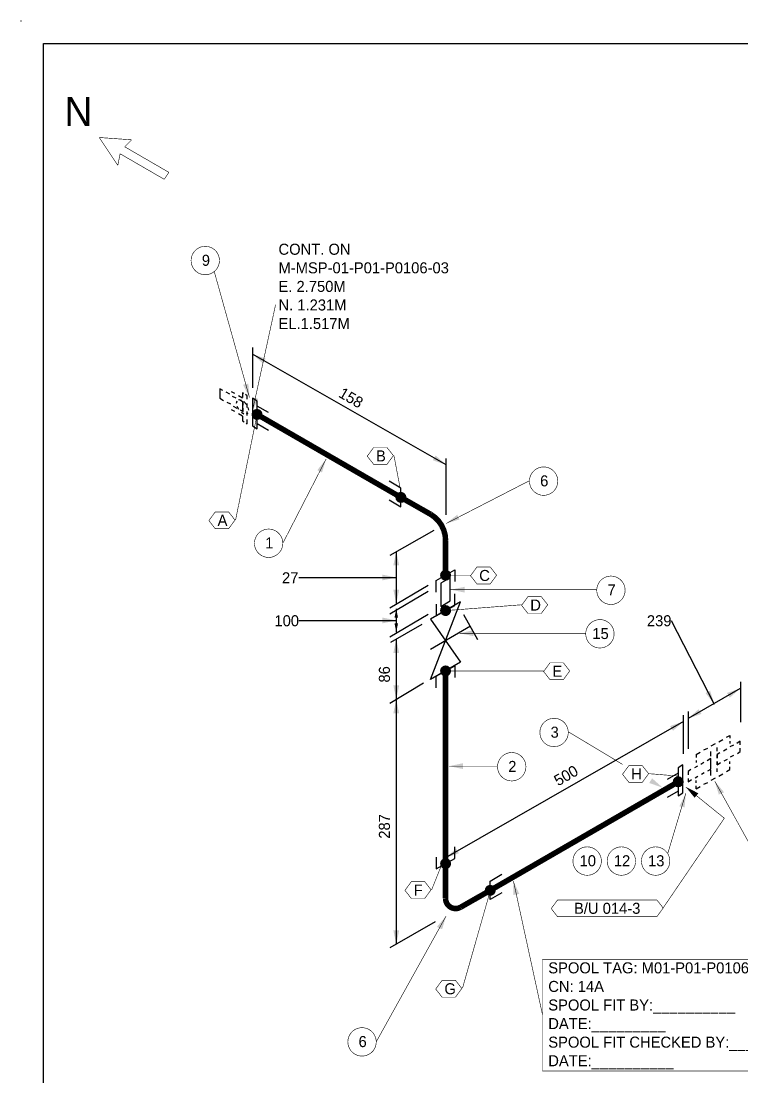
# Model space of a CAD drawing. Extents: x -4 to 431, y -3 to 272.
# Drawn here: x -3.9 to 120.4, y 90.2 to 272.1 of the extents above; entities that cross this region are included whole.
import ezdxf
from ezdxf.enums import TextEntityAlignment as Align

# ---------------------------------------------------------------- set-up
doc = ezdxf.new("R2010")
doc.units = 0
doc.header["$LTSCALE"] = 10
doc.layers.get('0').update_dxf_attribs({"lineweight": 0})
for name, color, linetype in [('DIMENSION', 40, 'Continuous'), ('INTERNAL', 3, 'Continuous'), ('PIPE', 7, 'Continuous'), ('TEXT2', 3, 'Continuous'), ('Title Block', 255, 'Continuous'), ('TITLE BLOCK-TEXT', 12, 'Continuous'), ('WELDS', 7, 'Continuous')]:
    doc.layers.add(name, color=color, linetype=linetype)
doc.styles.add('framdcn', font='', dxfattribs={"height": 2.5})
doc.styles.add('Scovan Standard', font='', dxfattribs={"height": 2.5})
doc.styles.get("Standard").update_dxf_attribs({"font": ''})
doc.styles.get('framdcn').set_extended_font_data('Franklin Gothic Medium Cond')
doc.styles.get('Scovan Standard').set_extended_font_data('Franklin Gothic Medium Cond')
doc.styles.get('Standard').set_extended_font_data('Franklin Gothic Medium Cond')

# ---------------------------------------------------------------- blocks, each defined once
blk = doc.blocks.new('block1')
at = {"layer": 'TEXT2'}
blk.add_hatch(color=256, dxfattribs=at).paths.add_polyline_path([(0, 0), (0, 2.4), (1, 2.2)])
at = {"layer": 'TEXT2', "linetype": 'ByBlock', "const_width": 0.1, "flags": 128}
blk.add_lwpolyline([(4, 18.4), (0, 0)], dxfattribs=at)
blk = doc.blocks.new('block2')
at = {"layer": 'TEXT2', "style": 'framdcn'}
for s, p in [('E. 2.750M', (0, 0)), ('N. 1.231M', (0, -3.2)), ('EL.1.517M', (0, -6.4))]:
    blk.add_text(s, height=1.9, dxfattribs=at).set_placement(p)
blk = doc.blocks.new('block3')
at = {"layer": 'TEXT2'}
blk.add_hatch(color=256, dxfattribs=at).paths.add_polyline_path([(0, 0), (-1.1, 2.2), (-0.2, 2.4)])
at = {"layer": 'TEXT2', "linetype": 'ByBlock', "const_width": 0.1, "flags": 128}
blk.add_lwpolyline([(-6.1, 21.8), (0, 0)], dxfattribs=at)
blk = doc.blocks.new('block4')
at = {"layer": 'TEXT2'}
blk.add_hatch(color=256, dxfattribs=at).paths.add_polyline_path([(0, 0), (-0.7, -2.3), (-1.5, -1.9)])
at = {"layer": 'TEXT2', "linetype": 'ByBlock', "const_width": 0.1, "flags": 128}
blk.add_lwpolyline([(-7.4, -14.4), (0, 0)], dxfattribs=at)
blk = doc.blocks.new('block5')
at = {"layer": 'TEXT2'}
blk.add_hatch(color=256, dxfattribs=at).paths.add_polyline_path([(0, 0), (1.9, 1.5), (2.3, 0.7)])
at = {"layer": 'TEXT2', "linetype": 'ByBlock', "const_width": 0.1, "flags": 128}
blk.add_lwpolyline([(14.4, 7.4), (0, 0)], dxfattribs=at)
blk = doc.blocks.new('block6')
at = {"layer": 'TEXT2'}
blk.add_hatch(color=256, dxfattribs=at).paths.add_polyline_path([(0, 0), (2.4, 0.5), (2.4, -0.5)])
at = {"layer": 'TEXT2', "linetype": 'ByBlock', "const_width": 0.1, "flags": 128}
blk.add_lwpolyline([(25.2, 0), (0, 0)], dxfattribs=at)
blk = doc.blocks.new('block7')
at = {"layer": 'TEXT2'}
blk.add_hatch(color=256, dxfattribs=at).paths.add_polyline_path([(0, 0), (2.4, 0.5), (2.4, -0.5)])
at = {"layer": 'TEXT2', "linetype": 'ByBlock', "const_width": 0.1, "flags": 128}
blk.add_lwpolyline([(21.8, 0), (0, 0)], dxfattribs=at)
blk = doc.blocks.new('block8')
at = {"layer": 'TEXT2'}
blk.add_hatch(color=256, dxfattribs=at).paths.add_polyline_path([(0, 0), (2.4, 0.5), (2.4, -0.5)])
at = {"layer": 'TEXT2', "linetype": 'ByBlock', "const_width": 0.1, "flags": 128}
blk.add_lwpolyline([(8.4, 0), (0, 0)], dxfattribs=at)
blk = doc.blocks.new('block9')
at = {"layer": 'TEXT2'}
blk.add_hatch(color=256, dxfattribs=at).paths.add_polyline_path([(0, 0), (-0.7, -2.3), (-1.6, -1.9)])
at = {"layer": 'TEXT2', "linetype": 'ByBlock', "const_width": 0.1, "flags": 128}
blk.add_lwpolyline([(-12, -21.6), (0, 0)], dxfattribs=at)
blk = doc.blocks.new('block10')
at = {"layer": 'TEXT2'}
blk.add_hatch(color=256, dxfattribs=at).paths.add_polyline_path([(0, 0), (1, -2.2), (0, -2.4)])
at = {"layer": 'TEXT2', "linetype": 'ByBlock', "const_width": 0.1, "flags": 128}
blk.add_lwpolyline([(5, -23), (0, 0)], dxfattribs=at)
blk = doc.blocks.new('block13')
at = {"layer": 'TEXT2'}
blk.add_hatch(color=256, dxfattribs=at).paths.add_polyline_path([(0, 0), (1.6, -1.9), (0.7, -2.3)])
at = {"layer": 'TEXT2', "linetype": 'ByBlock', "const_width": 0.1, "flags": 128}
blk.add_lwpolyline([(12, -21.6), (0, 0)], dxfattribs=at)
blk = doc.blocks.new('block30')
at = {"layer": 'PIPE', "linetype": 'ByBlock', "flags": 128}
for points in [[(0, 2.4), (0, 0)], [(0.8, 1.9), (0, 2.4)], [(0.8, -2.9), (0.8, 1.9)], [(0, 0), (0, -2.4)], [(2.8, -0.1), (0.8, 1)], [(0, -2.4), (0.8, -2.9)], [(2.8, -3.2), (0.8, -2)]]:
    blk.add_lwpolyline(points, dxfattribs=at)
at = {"flags": 1}
for tag in ['Tag', 'UCI', 'Pipe Ref', 'Description', 'Key']:
    blk.add_attdef(tag, (0, 0), '', height=1, dxfattribs=at)
blk = doc.blocks.new('block31')
at = {"layer": 'PIPE', "linetype": 'ByBlock', "const_width": 0.95, "flags": 128}
blk.add_lwpolyline([(24.8, -14.3), (0, 0)], dxfattribs=at)
at = {"flags": 1}
for tag in ['Tag', 'UCI', 'Pipe Ref', 'Description', 'Key']:
    blk.add_attdef(tag, (0, 0), '', height=1, dxfattribs=at)
blk = doc.blocks.new('block32')
at = {"layer": 'PIPE', "linetype": 'ByBlock', "flags": 128}
for points in [[(-2.5, 9), (-4.5, 10.2)], [(-2.5, 5.8), (-2.5, 9)], [(-4.5, 7), (-2.5, 5.8)], [(3.6, -6.9), (6.8, -5.1)], [(6.8, -5.1), (6.8, -7.1)], [(3.6, -8.9), (3.6, -6.9)]]:
    blk.add_lwpolyline(points, dxfattribs=at)
at = {"layer": 'PIPE', "linetype": 'ByBlock', "const_width": 0.95, "flags": 128}
for points in [[(2.6, 4.5), (-2.5, 7.4)], [(5.2, 0), (5.2, 0), (5.12, 0.9), (4.88, 1.78), (4.5, 2.6), (3.98, 3.34), (3.34, 3.98), (2.6, 4.5)], [(5.2, -6), (5.2, 0)]]:
    blk.add_lwpolyline(points, dxfattribs=at)
at = {"flags": 1}
for tag in ['Tag', 'UCI', 'Pipe Ref', 'Description', 'Key']:
    blk.add_attdef(tag, (0, 0), '', height=1, dxfattribs=at)
blk = doc.blocks.new('block33')
at = {"layer": 'PIPE', "linetype": 'ByBlock', "flags": 128}
for points in [[(0, 0), (-0.8, -0.5)], [(0.8, 0.5), (0, 0)], [(0.8, -3.5), (0.8, 0.5)], [(-0.8, -0.5), (-0.8, -4.5)], [(-0.8, -4.5), (0.8, -3.5)]]:
    blk.add_lwpolyline(points, dxfattribs=at)
at = {"flags": 1}
for tag in ['Tag', 'UCI', 'Pipe Ref', 'Description', 'Key']:
    blk.add_attdef(tag, (0, 0), '', height=1, dxfattribs=at)
blk = doc.blocks.new('block34')
at = {"layer": 'PIPE', "linetype": 'ByBlock', "flags": 128}
for points in [[(0, -2), (0, 0)], [(-4.2, -14.8), (1, -1.4)], [(-3.2, -1.8), (-3.2, -3.8)], [(1, -1.4), (-1.6, -2.9)], [(-1.6, -2.9), (-4.2, -4.4)], [(-3.2, -3.8), (0, -2)], [(1.5, -3.6), (3.9, -7.9)], [(-4.2, -4.4), (1, -11.8)], [(2.7, -5.6), (-4.2, -9.6)], [(1, -11.8), (-4.2, -14.8)], [(-3.2, -14.2), (0, -12.4)], [(0, -12.4), (0, -14.4)], [(-3.2, -16.2), (-3.2, -14.2)]]:
    blk.add_lwpolyline(points, dxfattribs=at)
at = {"flags": 1}
for tag in ['Tag', 'UCI', 'Pipe Ref', 'Description', 'Key']:
    blk.add_attdef(tag, (0, 0), '', height=1, dxfattribs=at)
blk = doc.blocks.new('block35')
at = {"layer": 'PIPE', "linetype": 'ByBlock', "const_width": 0.95, "flags": 128}
blk.add_lwpolyline([(0, -33.2), (0, 0)], dxfattribs=at)
at = {"flags": 1}
for tag in ['Tag', 'UCI', 'Pipe Ref', 'Description', 'Key']:
    blk.add_attdef(tag, (0, 0), '', height=1, dxfattribs=at)
blk = doc.blocks.new('block36')
at = {"layer": 'PIPE', "linetype": 'ByBlock', "flags": 128}
for points in [[(-0.13, 6.9), (-0.13, 8.9)], [(-3.33, 7.1), (-3.33, 5.1)], [(-3.33, 5.1), (-0.13, 6.9)], [(5.97, 3), (7.97, 4.2)], [(5.97, -0.2), (5.97, 3)], [(7.97, 1), (5.97, -0.2)]]:
    blk.add_lwpolyline(points, dxfattribs=at)
at = {"layer": 'PIPE', "linetype": 'ByBlock', "const_width": 0.95, "flags": 128}
for points in [[(-1.73, 0), (-1.73, 6)], [(5.97, 1.4), (0.87, -1.5)], [(0.87, -1.5), (0.59, -1.63), (0.3, -1.71), (0, -1.73), (-0.3, -1.71), (-0.59, -1.63), (-0.87, -1.5), (-1.11, -1.33), (-1.33, -1.11), (-1.5, -0.87), (-1.63, -0.59), (-1.71, -0.3), (-1.73, 0)]]:
    blk.add_lwpolyline(points, dxfattribs=at)
at = {"flags": 1}
for tag in ['Tag', 'UCI', 'Pipe Ref', 'Description', 'Key']:
    blk.add_attdef(tag, (0, 0), '', height=1, dxfattribs=at)
blk = doc.blocks.new('block37')
at = {"layer": 'PIPE', "linetype": 'ByBlock', "const_width": 0.95, "flags": 128}
blk.add_lwpolyline([(32.4, 18.7), (0, 0)], dxfattribs=at)
at = {"flags": 1}
for tag in ['Tag', 'UCI', 'Pipe Ref', 'Description', 'Key']:
    blk.add_attdef(tag, (0, 0), '', height=1, dxfattribs=at)
blk = doc.blocks.new('block38')
at = {"layer": 'PIPE', "linetype": 'ByBlock', "flags": 128}
for points in [[(0.8, 2.9), (0, 2.4)], [(0, 2.4), (0, 0)], [(0.8, -1.9), (0.8, 2.9)], [(0, 1.5), (-1.9, 0.4)], [(0, 0), (0, -2.4)], [(0, -1.6), (-1.9, -2.7)], [(0, -2.4), (0.8, -1.9)]]:
    blk.add_lwpolyline(points, dxfattribs=at)
at = {"flags": 1}
for tag in ['Tag', 'UCI', 'Pipe Ref', 'Description', 'Key']:
    blk.add_attdef(tag, (0, 0), '', height=1, dxfattribs=at)
blk = doc.blocks.new('block39')
at = {"layer": 'PIPE', "flags": 128}
for points in [[(5.3, 6.9), (6, 7.3)], [(6.6, 7.7), (7.2, 8)], [(7.2, 8), (7.2, 7.5)], [(2.7, 5.5), (3.4, 5.8)], [(4, 6.2), (4.7, 6.6)], [(5, 5.3), (5, 5.9)], [(6.7, 5.6), (6.1, 5.3)], [(7.2, 7), (7.2, 6.6)], [(7.8, 6.3), (7.2, 6)], [(9, 7), (8.4, 6.6)], [(9, 6.4), (9, 7)], [(9, 5.2), (9, 5.8)], [(1.4, 4.7), (2.1, 5.1)], [(1.4, 4.7), (1.4, 4.2)], [(1.4, 3.7), (1.4, 3.3)], [(3.9, 4), (3.3, 3.6)], [(3.9, 4.4), (3.9, 5.2)], [(3.9, 3.4), (3.9, 4)], [(5.5, 5), (5, 4.7)], [(5, 4.1), (5, 4.7)], [(5, 4.7), (5, 4.1)], [(6.2, 3.6), (6.8, 3.9)], [(7.3, 4.3), (7.9, 4.6)], [(8.5, 4.9), (9, 5.2)], [(0.5, 2.1), (0, 1.8)], [(1.6, 2.7), (1.1, 2.4)], [(2.7, 3.3), (2.2, 3)], [(3.4, 1.9), (3.9, 2.2)], [(3.9, 2.8), (3.9, 3.6)], [(3.9, 2.2), (3.9, 2.8)], [(3.9, 1.1), (3.9, 2)], [(5, 2.9), (5, 3.5)], [(5, 3.5), (5, 2.9)], [(5, 2.9), (5.6, 3.3)], [(5, 1.7), (5, 2.3)], [(6.6, 1.8), (7.2, 2.1)], [(7.2, 3.1), (7.2, 3.5)], [(7.2, 2.1), (7.2, 2.6)], [(0, 1.8), (0, 1.2)], [(0, 0.6), (0, 0)], [(0, 0), (0.6, 0.4)], [(1.2, 0.7), (1.7, 1)], [(1.4, -0.2), (1.4, 0.2)], [(2.3, 1.3), (2.8, 1.6)], [(4, 0.3), (4.7, 0.7)], [(5.3, 1), (6, 1.4)], [(1.4, -1.2), (1.4, -0.7)], [(1.4, -1.2), (2.1, -0.8)], [(2.7, -0.4), (3.4, -0.1)]]:
    blk.add_lwpolyline(points, dxfattribs=at)
at = {"flags": 1}
for tag in ['Tag', 'UCI', 'Pipe Ref', 'Description', 'Key']:
    blk.add_attdef(tag, (0, 0), '', height=1, dxfattribs=at)
blk = doc.blocks.new('block49')
at = {"layer": 'WELDS'}
h = blk.add_hatch(color=256, dxfattribs=at)
edge = h.paths.add_edge_path(flags=0)
edge.add_arc((0, 0), 0.95, 0, 360)
at = {"flags": 1}
for tag in ['Tag', 'UCI', 'Pipe Ref', 'Description', 'Key']:
    blk.add_attdef(tag, (0, 0), '', height=1, dxfattribs=at)
blk = doc.blocks.new('block50')
at = {"layer": 'WELDS'}
h = blk.add_hatch(color=256, dxfattribs=at)
edge = h.paths.add_edge_path(flags=0)
edge.add_arc((0, 0), 0.95, 0, 360)
at = {"flags": 1}
for tag in ['Tag', 'UCI', 'Pipe Ref', 'Description', 'Key']:
    blk.add_attdef(tag, (0, 0), '', height=1, dxfattribs=at)
blk = doc.blocks.new('block51')
at = {"layer": 'WELDS'}
h = blk.add_hatch(color=256, dxfattribs=at)
edge = h.paths.add_edge_path(flags=0)
edge.add_arc((0, 0), 0.95, 0, 360)
at = {"flags": 1}
for tag in ['Tag', 'UCI', 'Pipe Ref', 'Description', 'Key']:
    blk.add_attdef(tag, (0, 0), '', height=1, dxfattribs=at)
blk = doc.blocks.new('block52')
at = {"layer": 'WELDS'}
h = blk.add_hatch(color=256, dxfattribs=at)
edge = h.paths.add_edge_path(flags=0)
edge.add_arc((0, 0), 0.95, 0, 360)
at = {"flags": 1}
for tag in ['Tag', 'UCI', 'Pipe Ref', 'Description', 'Key']:
    blk.add_attdef(tag, (0, 0), '', height=1, dxfattribs=at)
blk = doc.blocks.new('block53')
at = {"layer": 'WELDS'}
h = blk.add_hatch(color=256, dxfattribs=at)
edge = h.paths.add_edge_path(flags=0)
edge.add_arc((0, 0), 0.95, 0, 360)
at = {"flags": 1}
for tag in ['Tag', 'UCI', 'Pipe Ref', 'Description', 'Key']:
    blk.add_attdef(tag, (0, 0), '', height=1, dxfattribs=at)
blk = doc.blocks.new('block54')
at = {"layer": 'WELDS'}
h = blk.add_hatch(color=256, dxfattribs=at)
edge = h.paths.add_edge_path(flags=0)
edge.add_arc((0, 0), 0.95, 0, 360)
at = {"flags": 1}
for tag in ['Tag', 'UCI', 'Pipe Ref', 'Description', 'Key']:
    blk.add_attdef(tag, (0, 0), '', height=1, dxfattribs=at)
blk = doc.blocks.new('block55')
at = {"layer": 'WELDS'}
h = blk.add_hatch(color=256, dxfattribs=at)
edge = h.paths.add_edge_path(flags=0)
edge.add_arc((0, 0), 0.95, 0, 360)
at = {"flags": 1}
for tag in ['Tag', 'UCI', 'Pipe Ref', 'Description', 'Key']:
    blk.add_attdef(tag, (0, 0), '', height=1, dxfattribs=at)
blk = doc.blocks.new('block56')
at = {"layer": 'WELDS'}
h = blk.add_hatch(color=256, dxfattribs=at)
edge = h.paths.add_edge_path(flags=0)
edge.add_arc((0, 0), 0.95, 0, 360)
at = {"flags": 1}
for tag in ['Tag', 'UCI', 'Pipe Ref', 'Description', 'Key']:
    blk.add_attdef(tag, (0, 0), '', height=1, dxfattribs=at)
blk = doc.blocks.new('PADX-TBD')
blk.add_point((-7.73, 544.1))
at = {"layer": 'Title Block', "color": 255}
for p, q in [((0, 536.37), (843.77, 536.37)), ((0, 0), (0, 536.37))]:
    blk.add_line(p, q, dxfattribs=at)
at = {"layer": 'TITLE BLOCK-TEXT', "color": 12, "style": 'Scovan Standard', "flags": 8}
for tag, p in [('REF_5', (25, 38.42)), ('REV_5', (352.84, 38.42)), ('PROJECT5', (504.32, 38.42)), ('DATE5', (525.83, 38.42)), ('BY5', (542.96, 38.42)), ('CHK5', (555.71, 38.42)), ('PE5', (568.45, 38.42)), ('REF_4', (25, 31.19)), ('REV_4', (352.84, 31.19)), ('PROJECT4', (504.32, 31.19)), ('DATE4', (525.83, 31.19)), ('BY4', (542.96, 31.19)), ('CHK4', (555.71, 31.19)), ('PE4', (568.45, 31.19)), ('REF_3', (25, 23.97)), ('REV_3', (352.84, 23.97)), ('PROJECT3', (504.32, 23.97)), ('DATE3', (525.83, 23.97)), ('BY3', (542.96, 23.97)), ('CHK3', (555.71, 23.97)), ('PE3', (568.45, 23.97)), ('REF_2', (25, 16.74)), ('REV_2', (352.84, 16.74)), ('PROJECT2', (504.32, 16.74)), ('DATE2', (525.83, 16.74)), ('BY2', (542.96, 16.74)), ('CHK2', (555.71, 16.74)), ('PE2', (568.45, 16.74)), ('REF_1', (25, 9.51)), ('REV_1', (352.84, 9.51)), ('PROJECT1', (504.32, 9.51)), ('DATE1', (525.83, 9.51)), ('BY1', (542.96, 9.51)), ('CHK1', (555.71, 9.51)), ('PE1', (568.45, 9.51))]:
    blk.add_attdef(tag, text='', height=2.5, dxfattribs=at).set_placement(p, align=Align.MIDDLE_CENTER)
for tag, height, p in [('REF_5_DESC', 2.5, (52.27, 38.42)), ('REV_5_DESC', 2.5, (363.04, 38.42)), ('REF_4_DESC', 2.5, (52.27, 31.19)), ('REV_4_DESC', 2.5, (363.04, 31.19)), ('REF_3_DESC', 2.5, (52.27, 23.97)), ('REV_3_DESC', 2.5, (363.04, 23.97)), ('REF_2_DESC', 2.5, (52.27, 16.74)), ('REV_2_DESC', 2.5, (363.04, 16.74)), ('REF_1_DESC', 2.5, (52.27, 9.51)), ('REV_1_DESC', 2.5, (363.04, 9.51)), ('PATH', 2, (13, -2.9)), ('USER_PLOTTED', 2, (309, -2.9)), ('PLOT_DATE', 2, (348, -2.9))]:
    blk.add_attdef(tag, text='', height=height, dxfattribs=at).set_placement(p, align=Align.MIDDLE_LEFT)
at = {"layer": 'TITLE BLOCK-TEXT', "color": 12, "style": 'Scovan Standard'}
for tag, p in [('TITLE1', (747.45, 37.28)), ('LSD', (747.45, 31.28)), ('TITLE2', (747.45, 25.28)), ('TITLE3', (747.45, 19.28)), ('CLIENTDRAWINGNO', (686.57, 5.99)), ('RN', (838.5, 5.99))]:
    blk.add_attdef(tag, text='', height=4, dxfattribs=at).set_placement(p, align=Align.MIDDLE_CENTER)
at = {"layer": 'TITLE BLOCK-TEXT', "color": 210, "style": 'Scovan Standard', "flags": 8}
blk.add_attdef('DWGNO', text='', height=4, dxfattribs=at).set_placement((777.51, 5.99), align=Align.MIDDLE_CENTER)

msp = doc.modelspace()

# ---------------------------------------------------------------- hatches: boundary and pattern name
at = {"layer": 'DIMENSION'}
for points in [[(36, 214.7), (38.3, 213.9), (37.8, 213.1)], [(69.4, 195.6), (67.1, 196.4), (67.6, 197.2)], [(60.8, 180.7), (61.3, 178.3), (60.3, 178.3)], [(60.8, 176.2), (58.4, 175.7), (58.4, 176.7)], [(60.8, 171.7), (60.3, 174.1), (61.3, 174.1)], [(60.8, 168.8), (58.4, 168.3), (58.4, 169.3)], [(60.8, 170.8), (61.1, 169.3), (60.5, 169.3)], [(60.8, 166.8), (60.5, 168.3), (61.1, 168.3)], [(60.8, 165.6), (61.3, 163.2), (60.3, 163.2)], [(60.8, 155.2), (60.3, 157.6), (61.3, 157.6)], [(115.6, 154.4), (114.1, 156.3), (114.9, 156.7)], [(120.1, 157.1), (118.3, 155.5), (117.8, 156.3)], [(60.8, 155.2), (61.3, 152.8), (60.3, 152.8)], [(111.1, 151.9), (112.9, 153.5), (113.4, 152.7)], [(110.3, 151.4), (108.5, 149.8), (108, 150.6)], [(69.3, 127.9), (71.1, 129.5), (71.6, 128.7)], [(60.8, 113), (60.3, 115.4), (61.3, 115.4)]]:
    msp.add_hatch(color=256, dxfattribs=at).paths.add_polyline_path(points)
at = {"layer": 'INTERNAL'}
msp.add_hatch(color=256, dxfattribs=at).paths.add_polyline_path([(110.7, 140.14), (112.89, 139.01), (112.21, 138.27)])
at = {"layer": 'TEXT2'}
for points in [[(106.7, 140), (104.4, 140.8), (104.9, 141.6)], [(110.7, 139), (110.5, 136.6), (109.6, 136.8)]]:
    msp.add_hatch(color=256, dxfattribs=at).paths.add_polyline_path(points)

# ---------------------------------------------------------------- linework, layer by layer
at = {"layer": 'DIMENSION', "linetype": 'ByBlock', "flags": 128}
for points in [[(69.4, 195.6), (36, 214.7)], [(36.1, 208.9), (36.1, 215.8)], [(69.4, 187), (69.4, 196.7)], [(67.3, 184.3), (59.7, 180)], [(60.8, 180.7), (60.8, 171.7)], [(44, 176.2), (60.8, 176.2)], [(66.3, 174.8), (59.7, 170.9)], [(66.3, 173.8), (59.7, 169.9)], [(66.3, 169.8), (59.7, 165.9)], [(60.8, 170.8), (60.8, 166.8)], [(44, 168.8), (60.8, 168.8)], [(65.2, 168.1), (59.8, 165)], [(108.2, 168.8), (115.6, 154.4)], [(60.8, 165.6), (60.8, 155.2)], [(65.5, 158), (59.7, 154.5)], [(120.1, 157.1), (111.1, 151.9)], [(120.2, 151.3), (120.2, 158.2)], [(60.8, 155.2), (60.8, 113)], [(111.2, 146.7), (111.2, 153.1)], [(110.3, 151.4), (69.3, 127.9)], [(110.3, 145.8), (110.3, 152.5)], [(69.4, 126.7), (69.4, 129.1)], [(67.5, 116.9), (59.7, 112.4)]]:
    msp.add_lwpolyline(points, dxfattribs=at)
at = {"layer": 'INTERNAL', "linetype": 'ByBlock', "const_width": 0.1, "flags": 128}
for points in [[(117.35, 134.73), (110.7, 140.1)], [(106.8, 119.28), (117.35, 134.73)]]:
    msp.add_lwpolyline(points, dxfattribs=at)
msp.add_lwpolyline([(88.61, 117.76), (87.51, 119.16), (88.61, 120.66), (105.71, 120.66), (106.81, 119.26), (105.71, 117.76)], close=True, dxfattribs=at)
at = {"layer": 'PIPE', "linetype": 'ByBlock', "flags": 128}
for points in [[(30.4, 208.7), (30.4, 207.9)], [(30.9, 208.4), (30.4, 208.7)], [(30.4, 207.9), (30.4, 207.1)], [(32.1, 207.8), (31.5, 208.1)], [(33, 207.9), (32.4, 208.2)], [(33.2, 207.1), (32.6, 207.4)], [(34.3, 207.1), (33.6, 207.5)], [(34.3, 208), (34.3, 207.2)], [(34.5, 207.9), (34.3, 208)], [(35.1, 207.5), (34.8, 207.7)], [(35.1, 206.9), (35.1, 207.5)], [(30.4, 207.1), (31, 206.7)], [(31.6, 206.4), (32.2, 206.1)], [(32.7, 205.7), (33.3, 205.4)], [(33.3, 206.6), (33.2, 206.2)], [(33.3, 205.7), (33.6, 205.2)], [(34.1, 206.7), (33.6, 206.8)], [(34.4, 206.4), (33.8, 206.8)], [(34.3, 206.4), (34.3, 205.6)], [(34.3, 205.6), (34.3, 204.8)], [(34.4, 205.9), (34.4, 206.4)], [(35, 206), (34.5, 206.5)], [(35.1, 205.5), (35.1, 206.2)], [(33, 204.8), (32.4, 205.1)], [(34.3, 204), (33.6, 204.4)], [(33.9, 205.1), (34.4, 204.8)], [(34.1, 204.7), (34.5, 204.4)], [(34.3, 204), (34.3, 203.2)], [(34.4, 204.8), (34.4, 205.4)], [(35, 204.4), (35.3, 204.5)], [(35.1, 204.1), (35.1, 204.8)], [(35.4, 205), (35.3, 205.5)], [(34.3, 203.2), (34.6, 203)], [(34.9, 202.8), (35.1, 202.7)], [(35.1, 202.7), (35.1, 203.4)]]:
    msp.add_lwpolyline(points, dxfattribs=at)
at = {"layer": 'TEXT2', "linetype": 'ByBlock', "const_width": 0.1, "flags": 128}
for points in [[(12.8, 247.2), (9.6, 252)], [(9.6, 252), (15.2, 251.6)], [(15.2, 251.6), (14, 250.4)], [(13.2, 249.2), (12.8, 247.2)], [(20.8, 244.8), (13.2, 249.2)], [(14, 250.4), (21.6, 246)], [(21.6, 246), (20.8, 244.8)], [(33.1, 186.1), (36.8, 204.2)], [(60.4, 197.2), (61.6, 190.9)], [(73.6, 176.6), (69.4, 176.6)], [(82.4, 171.5), (69.4, 170.5)], [(86.2, 160.1), (69.4, 160.1)], [(99.8, 144), (90.5, 149.6)], [(109.3, 142), (104.4, 142.4)], [(107.62, 128.74), (110.7, 139)], [(66.9, 122.4), (68.5, 126.4)], [(72.2, 105.4), (77, 122.2)]]:
    msp.add_lwpolyline(points, dxfattribs=at)
for points in [[(30.29, 230.38), (30.18, 229.97), (30, 229.58), (29.76, 229.23), (29.45, 228.93), (29.1, 228.68), (28.72, 228.5), (28.31, 228.39), (27.88, 228.35), (27.45, 228.39), (27.04, 228.5), (26.65, 228.68), (26.3, 228.93), (26, 229.23), (25.76, 229.58), (25.58, 229.97), (25.47, 230.38), (25.43, 230.8), (25.47, 231.23), (25.58, 231.64), (25.76, 232.03), (26, 232.38), (26.3, 232.68), (26.65, 232.93), (27.04, 233.11), (27.45, 233.22), (27.88, 233.25), (28.31, 233.22), (28.72, 233.11), (29.1, 232.93), (29.45, 232.68), (29.76, 232.38), (30, 232.03), (30.18, 231.64), (30.29, 231.23), (30.33, 230.8)], [(88.61, 192.37), (88.5, 191.96), (88.32, 191.57), (88.08, 191.23), (87.77, 190.92), (87.42, 190.68), (87.04, 190.5), (86.63, 190.39), (86.2, 190.35), (85.77, 190.39), (85.36, 190.5), (84.98, 190.68), (84.63, 190.92), (84.32, 191.23), (84.08, 191.57), (83.9, 191.96), (83.79, 192.37), (83.75, 192.8), (83.79, 193.23), (83.9, 193.64), (84.08, 194.03), (84.32, 194.37), (84.63, 194.68), (84.98, 194.92), (85.36, 195.1), (85.77, 195.21), (86.2, 195.25), (86.63, 195.21), (87.04, 195.1), (87.42, 194.92), (87.77, 194.68), (88.08, 194.37), (88.32, 194.03), (88.5, 193.64), (88.61, 193.23), (88.65, 192.8)], [(41.21, 181.67), (41.1, 181.26), (40.92, 180.88), (40.68, 180.53), (40.37, 180.22), (40.02, 179.98), (39.64, 179.8), (39.23, 179.69), (38.8, 179.65), (38.37, 179.69), (37.96, 179.8), (37.58, 179.98), (37.23, 180.22), (36.92, 180.53), (36.68, 180.88), (36.5, 181.26), (36.39, 181.67), (36.35, 182.1), (36.39, 182.53), (36.5, 182.94), (36.68, 183.32), (36.92, 183.67), (37.23, 183.98), (37.58, 184.22), (37.96, 184.4), (38.37, 184.51), (38.8, 184.55), (39.23, 184.51), (39.64, 184.4), (40.02, 184.22), (40.37, 183.98), (40.68, 183.67), (40.92, 183.32), (41.1, 182.94), (41.21, 182.53), (41.25, 182.1)], [(100.21, 173.57), (100.1, 173.16), (99.92, 172.78), (99.68, 172.43), (99.37, 172.12), (99.03, 171.88), (98.64, 171.7), (98.23, 171.59), (97.8, 171.55), (97.37, 171.59), (96.96, 171.7), (96.58, 171.88), (96.23, 172.12), (95.92, 172.43), (95.68, 172.78), (95.5, 173.16), (95.39, 173.57), (95.35, 174), (95.39, 174.43), (95.5, 174.84), (95.68, 175.22), (95.92, 175.57), (96.23, 175.88), (96.58, 176.12), (96.96, 176.3), (97.37, 176.41), (97.8, 176.45), (98.23, 176.41), (98.64, 176.3), (99.03, 176.12), (99.37, 175.88), (99.68, 175.57), (99.92, 175.22), (100.1, 174.84), (100.21, 174.43), (100.25, 174)], [(98.31, 166.07), (98.2, 165.66), (98.02, 165.28), (97.78, 164.93), (97.47, 164.62), (97.12, 164.38), (96.74, 164.2), (96.33, 164.09), (95.9, 164.05), (95.47, 164.09), (95.06, 164.2), (94.67, 164.38), (94.33, 164.62), (94.02, 164.93), (93.78, 165.28), (93.6, 165.66), (93.49, 166.07), (93.45, 166.5), (93.49, 166.93), (93.6, 167.34), (93.78, 167.72), (94.02, 168.07), (94.33, 168.38), (94.67, 168.62), (95.06, 168.8), (95.47, 168.91), (95.9, 168.95), (96.33, 168.91), (96.74, 168.8), (97.12, 168.62), (97.47, 168.38), (97.78, 168.07), (98.02, 167.72), (98.2, 167.34), (98.31, 166.93), (98.35, 166.5)], [(90.41, 149.07), (90.3, 148.66), (90.12, 148.28), (89.88, 147.93), (89.57, 147.62), (89.23, 147.38), (88.84, 147.2), (88.43, 147.09), (88, 147.05), (87.57, 147.09), (87.16, 147.2), (86.78, 147.38), (86.43, 147.62), (86.12, 147.93), (85.88, 148.28), (85.7, 148.66), (85.59, 149.07), (85.55, 149.5), (85.59, 149.93), (85.7, 150.34), (85.88, 150.72), (86.12, 151.07), (86.43, 151.38), (86.78, 151.62), (87.16, 151.8), (87.57, 151.91), (88, 151.95), (88.43, 151.91), (88.84, 151.8), (89.23, 151.62), (89.57, 151.38), (89.88, 151.07), (90.12, 150.72), (90.3, 150.34), (90.41, 149.93), (90.45, 149.5)], [(83.11, 143.17), (83, 142.76), (82.82, 142.38), (82.58, 142.03), (82.27, 141.72), (81.92, 141.48), (81.54, 141.3), (81.13, 141.19), (80.7, 141.15), (80.27, 141.19), (79.86, 141.3), (79.48, 141.48), (79.13, 141.72), (78.82, 142.03), (78.58, 142.38), (78.4, 142.76), (78.29, 143.17), (78.25, 143.6), (78.29, 144.03), (78.4, 144.44), (78.58, 144.82), (78.82, 145.17), (79.13, 145.48), (79.48, 145.72), (79.86, 145.9), (80.27, 146.01), (80.7, 146.05), (81.13, 146.01), (81.54, 145.9), (81.92, 145.72), (82.27, 145.48), (82.58, 145.17), (82.82, 144.82), (83, 144.44), (83.11, 144.03), (83.15, 143.6)], [(96.12, 126.92), (96.01, 126.51), (95.83, 126.12), (95.58, 125.77), (95.28, 125.47), (94.93, 125.22), (94.54, 125.04), (94.13, 124.93), (93.7, 124.9), (93.28, 124.93), (92.87, 125.04), (92.48, 125.22), (92.13, 125.47), (91.83, 125.77), (91.58, 126.12), (91.4, 126.51), (91.29, 126.92), (91.25, 127.35), (91.29, 127.77), (91.4, 128.18), (91.58, 128.57), (91.83, 128.92), (92.13, 129.22), (92.48, 129.47), (92.87, 129.65), (93.28, 129.76), (93.7, 129.8), (94.13, 129.76), (94.54, 129.65), (94.93, 129.47), (95.28, 129.22), (95.58, 128.92), (95.83, 128.57), (96.01, 128.18), (96.12, 127.77), (96.15, 127.35)], [(102.02, 126.92), (101.91, 126.51), (101.73, 126.12), (101.48, 125.77), (101.18, 125.47), (100.83, 125.22), (100.44, 125.04), (100.03, 124.93), (99.6, 124.9), (99.18, 124.93), (98.77, 125.04), (98.38, 125.22), (98.03, 125.47), (97.73, 125.77), (97.48, 126.12), (97.3, 126.51), (97.19, 126.92), (97.15, 127.35), (97.19, 127.77), (97.3, 128.18), (97.48, 128.57), (97.73, 128.92), (98.03, 129.22), (98.38, 129.47), (98.77, 129.65), (99.18, 129.76), (99.6, 129.8), (100.03, 129.76), (100.44, 129.65), (100.83, 129.47), (101.18, 129.22), (101.48, 128.92), (101.73, 128.57), (101.91, 128.18), (102.02, 127.77), (102.05, 127.35)], [(107.92, 126.92), (107.81, 126.51), (107.63, 126.12), (107.38, 125.77), (107.08, 125.47), (106.73, 125.22), (106.34, 125.04), (105.93, 124.93), (105.5, 124.9), (105.08, 124.93), (104.67, 125.04), (104.28, 125.22), (103.93, 125.47), (103.63, 125.77), (103.38, 126.12), (103.2, 126.51), (103.09, 126.92), (103.05, 127.35), (103.09, 127.77), (103.2, 128.18), (103.38, 128.57), (103.63, 128.92), (103.93, 129.22), (104.28, 129.47), (104.67, 129.65), (105.08, 129.76), (105.5, 129.8), (105.93, 129.76), (106.34, 129.65), (106.73, 129.47), (107.08, 129.22), (107.38, 128.92), (107.63, 128.57), (107.81, 128.18), (107.92, 127.77), (107.95, 127.35)], [(86, 91.2), (86, 110.4), (127.2, 110.4), (127.2, 91.2)], [(57.31, 95.77), (57.2, 95.36), (57.02, 94.98), (56.78, 94.63), (56.47, 94.32), (56.12, 94.08), (55.74, 93.9), (55.33, 93.79), (54.9, 93.75), (54.47, 93.79), (54.06, 93.9), (53.67, 94.08), (53.33, 94.32), (53.02, 94.63), (52.78, 94.98), (52.6, 95.36), (52.49, 95.77), (52.45, 96.2), (52.49, 96.63), (52.6, 97.04), (52.78, 97.42), (53.02, 97.77), (53.33, 98.08), (53.67, 98.32), (54.06, 98.5), (54.47, 98.61), (54.9, 98.65), (55.33, 98.61), (55.74, 98.5), (56.12, 98.32), (56.47, 98.08), (56.78, 97.77), (57.02, 97.42), (57.2, 97.04), (57.31, 96.63), (57.35, 96.2)]]:
    msp.add_lwpolyline(points, close=True, dxfattribs=at)
at = {"layer": 'TEXT2', "color": 20, "linetype": 'ByBlock', "const_width": 0.1, "flags": 128}
for points in [[(56.9, 195.7), (55.8, 197.1), (56.9, 198.6), (59.2, 198.6), (60.3, 197.2), (59.2, 195.7)], [(29.6, 184.6), (28.5, 186), (29.6, 187.5), (31.9, 187.5), (33, 186.1), (31.9, 184.6)], [(74.7, 175.1), (73.6, 176.5), (74.7, 178), (77, 178), (78.1, 176.6), (77, 175.1)], [(83.5, 170), (82.4, 171.4), (83.5, 172.9), (85.8, 172.9), (86.9, 171.5), (85.8, 170)], [(87.3, 158.6), (86.2, 160), (87.3, 161.5), (89.6, 161.5), (90.7, 160.1), (89.6, 158.6)], [(100.9, 140.9), (99.8, 142.3), (100.9, 143.8), (103.2, 143.8), (104.3, 142.4), (103.2, 140.9)], [(63.4, 120.9), (62.3, 122.3), (63.4, 123.8), (65.7, 123.8), (66.8, 122.4), (65.7, 120.9)], [(68.7, 103.9), (67.6, 105.3), (68.7, 106.8), (71, 106.8), (72.1, 105.4), (71, 103.9)]]:
    msp.add_lwpolyline(points, close=True, dxfattribs=at)

# ---------------------------------------------------------------- block references
at = {"xscale": 0.5, "yscale": 0.5, "zscale": 0.5}
msp.add_blockref('PADX-TBD', (0, 0), dxfattribs=at)
at = {"layer": 'PIPE'}
for name, p in [('block30', (36, 204.7)), ('block31', (36.8, 204.3)), ('block32', (64.1, 182.6)), ('block33', (69.3, 175.7)), ('block34', (70.9, 173.4)), ('block35', (69.3, 160.1)), ('block39', (111.1, 141)), ('block38', (109.4, 141)), ('block37', (77, 122.3)), ('block36', (71.03, 120.9))]:
    msp.add_blockref(name, p, dxfattribs=at)
at = {"layer": 'TEXT2'}
for name, p in [('block3', (35.5, 207.2)), ('block2', (40.5, 225.4)), ('block1', (36, 204.8)), ('block4', (48.7, 196.6)), ('block5', (69.4, 185.5)), ('block6', (70.2, 174.1)), ('block7', (71.7, 166.6)), ('block8', (69.9, 143.7)), ('block13', (115.7, 141.1)), ('block10', (81, 123.9)), ('block9', (69.4, 117.9))]:
    msp.add_blockref(name, p, dxfattribs=at)
at = {"layer": 'WELDS'}
for name, p in [('block49', (36.8, 204.3)), ('block50', (61.6, 190)), ('block51', (69.3, 176.6)), ('block52', (69.3, 170.5)), ('block53', (69.3, 160.1)), ('block56', (109.4, 141)), ('block54', (69.3, 126.9)), ('block55', (77, 122.3))]:
    msp.add_blockref(name, p, dxfattribs=at)

# ---------------------------------------------------------------- texts
at = {"layer": 'DIMENSION', "style": 'framdcn'}
for s, rotation, p in [('158', -30, (50.7, 207.4)), ('86', 90, (59.7, 158.1)), ('500', 30, (88.7, 140.2)), ('287', 90, (59.7, 131.2))]:
    msp.add_text(s, height=1.9, rotation=rotation, dxfattribs=at).set_placement(p)
for s, p in [('27', (41.1, 175.2)), ('100', (39.8, 167.8)), ('239', (104, 167.8))]:
    msp.add_text(s, height=1.9, dxfattribs=at).set_placement(p)
at = {"layer": 'INTERNAL', "style": 'framdcn'}
msp.add_text('B/U 014-3', height=1.9, dxfattribs=at).set_placement((97.16, 119.21), align=Align.MIDDLE_CENTER)
at = {"layer": 'TEXT2', "style": 'framdcn'}
for s, height, p in [('N', 5, (3.6, 254)), ('CONT. ON', 1.9, (40.5, 231.8)), ('9', 1.9, (27.28, 229.9)), ('M-MSP-01-P01-P0106-03', 1.9, (40.5, 228.6)), ('B', 1.9, (57.3, 196.2)), ('6', 1.9, (85.6, 191.9)), ('A', 1.9, (30, 185.1)), ('1', 1.9, (38.2, 181.2)), ('C', 1.9, (75.1, 175.6)), ('7', 1.9, (97.2, 173.1)), ('D', 1.9, (83.9, 170.5)), ('15', 1.9, (94.6, 165.6)), ('E', 1.9, (87.7, 159.1)), ('3', 1.9, (87.4, 148.6)), ('2', 1.9, (80.1, 142.7)), ('H', 1.9, (101.3, 141.4)), ('10', 1.9, (92.4, 126.45)), ('12', 1.9, (98.3, 126.45)), ('13', 1.9, (104.2, 126.45)), ('F', 1.9, (63.8, 121.4)), ('SPOOL TAG: M01-P01-P0106-C', 1.9, (87, 108)), ('G', 1.9, (69.1, 104.4)), ('CN: 14A', 1.9, (87, 104.8)), ('SPOOL FIT BY:__________', 1.9, (87, 101.6)), ('DATE:_________', 1.9, (87, 98.4)), ('6', 1.9, (54.3, 95.3)), ('SPOOL FIT CHECKED BY:________', 1.9, (87, 95.2)), ('DATE:__________', 1.9, (87, 92))]:
    msp.add_text(s, height=height, dxfattribs=at).set_placement(p)

doc.saveas('drawing.dxf')
